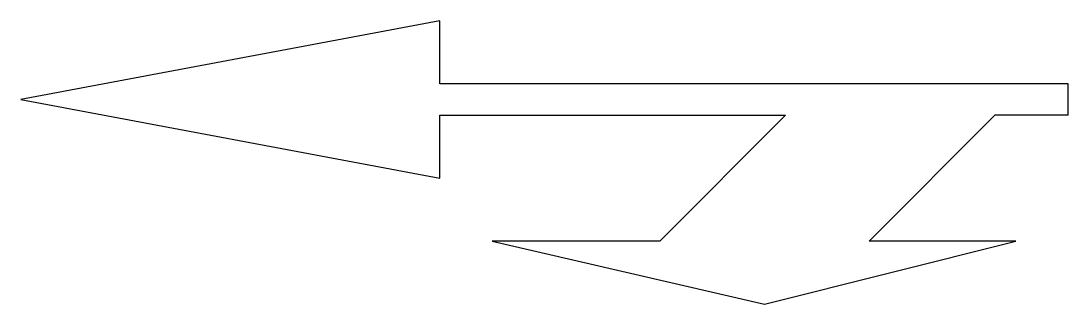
# Model space of a CAD drawing. Extents: x -4.5 to 0, y -0.88 to 0.34.
import ezdxf

# ---------------------------------------------------------------- set-up
doc = ezdxf.new("R2010")
doc.units = 0
doc.header["$LTSCALE"] = 0.75
doc.layers.get('0').update_dxf_attribs({"color": 253, "linetype": 'CONTINUOUS'})

msp = doc.modelspace()

# ---------------------------------------------------------------- linework, layer by layer
at = {"color": 0, "linetype": 'BYBLOCK'}
for p, q in [((-2.7, 0.3375), (-4.5, 0)), ((-2.7, 0.0675), (-2.7, 0.3375)), ((0, 0.0675), (-2.7, 0.0675)), ((0, -0.0675), (0, 0.0675)), ((-4.5, 0), (-2.7, -0.3375)), ((-2.7, -0.0675), (-1.215, -0.0675)), ((-2.7, -0.3375), (-2.7, -0.0675)), ((-1.215, -0.0675), (-1.755, -0.6075)), ((-0.315, -0.0675), (-0.855, -0.6075)), ((0, -0.0675), (-0.315, -0.0675)), ((-1.755, -0.6075), (-2.475, -0.6075)), ((-2.475, -0.6075), (-1.305, -0.8775)), ((-1.305, -0.8775), (-0.225, -0.6075)), ((-0.225, -0.6075), (-0.855, -0.6075))]:
    msp.add_line(p, q, dxfattribs=at)

doc.saveas('drawing.dxf')
